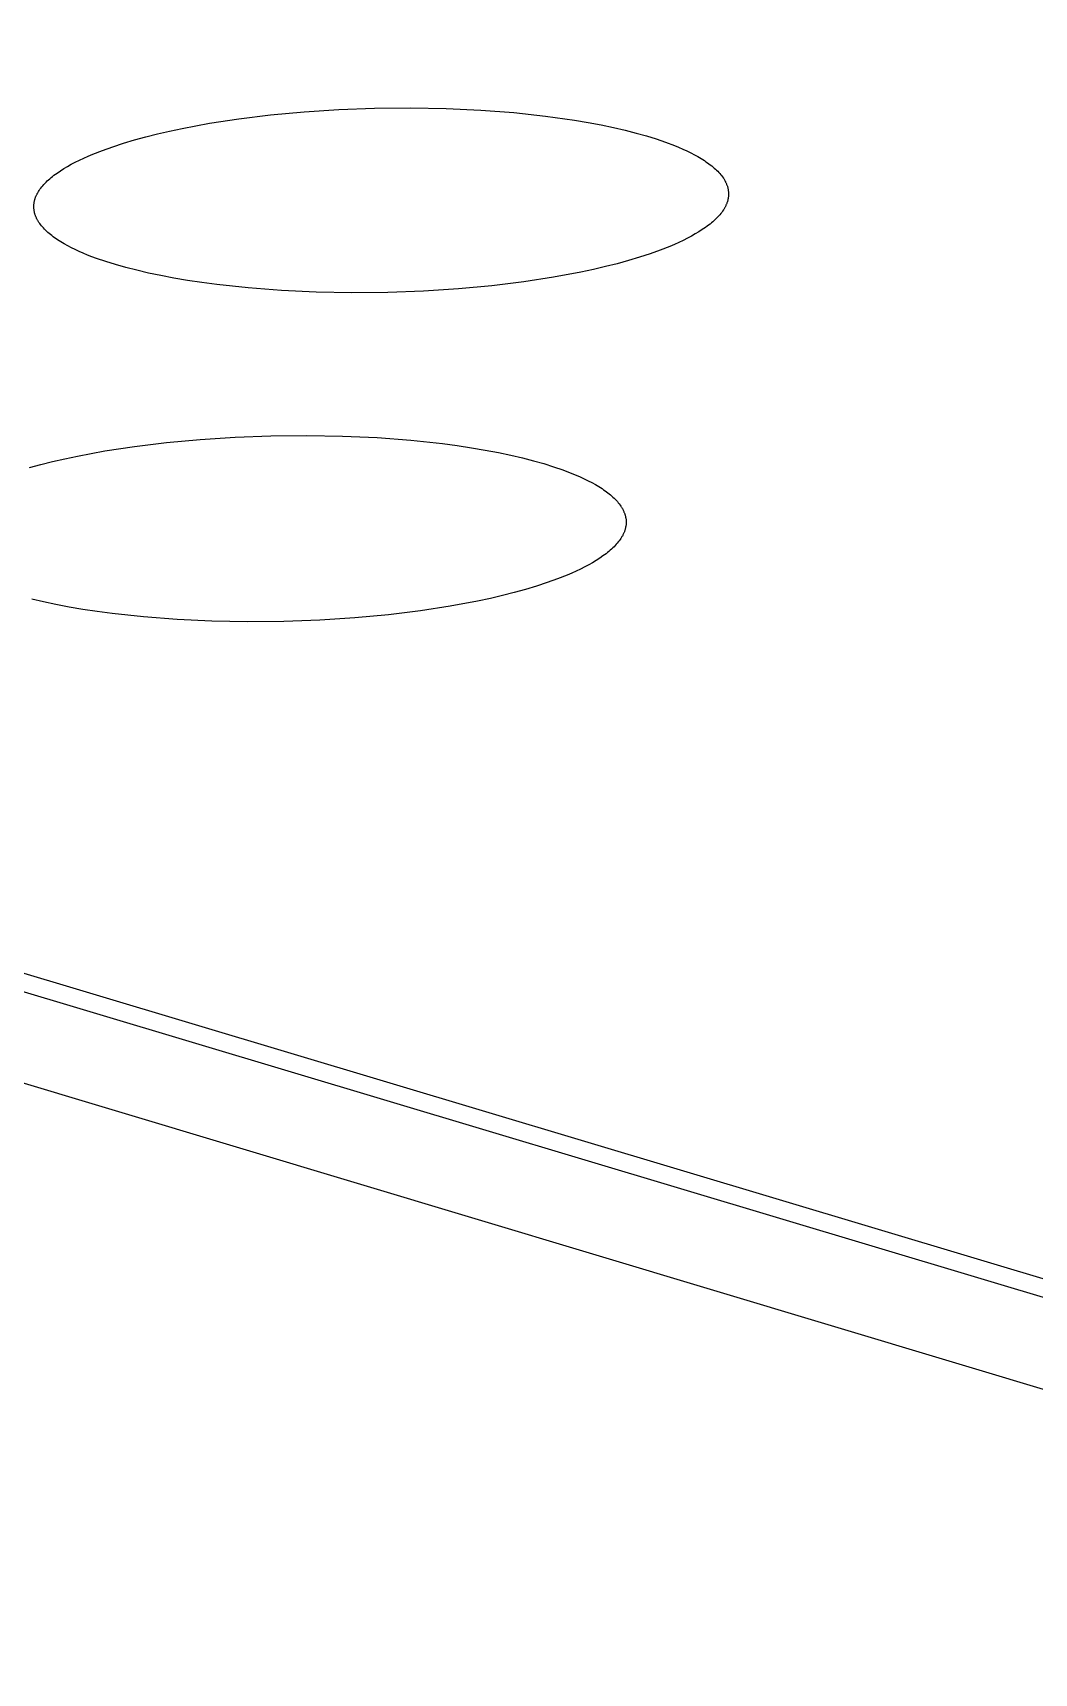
# Model space of a CAD drawing. Header units: millimetres. Extents: x -987 to 2591, y -102 to 2398.
# Drawn here: x -116.15 to -107.68, y 734.76 to 748.63 of the extents above; entities that cross this region are included whole.
import ezdxf

# ---------------------------------------------------------------- set-up
doc = ezdxf.new("R2010")
doc.units = ezdxf.units.MM
doc.header["$MEASUREMENT"] = 0
doc.layers.add('Utwórz2D linie widoczne', color=7, linetype='Continuous', true_color=0x000000)

msp = doc.modelspace()

# ---------------------------------------------------------------- linework, layer by layer
at = {"layer": 'Utwórz2D linie widoczne'}
for p, q in [((-191.254, 762.258), (-11.206, 708.249)), ((-11.03, 709.166), (-188.25, 762.254)), ((-188.303, 762.12), (-11.561, 709.164)), ((-114.885, 747.821), (-114.654, 747.864)), ((-114.654, 747.864), (-114.404, 747.902)), ((-114.404, 747.902), (-114.136, 747.935)), ((-114.136, 747.935), (-113.853, 747.961)), ((-113.853, 747.961), (-113.558, 747.98)), ((-113.558, 747.98), (-113.257, 747.991)), ((-113.257, 747.991), (-112.954, 747.994)), ((-112.954, 747.994), (-112.653, 747.989)), ((-112.653, 747.989), (-112.36, 747.975)), ((-112.36, 747.975), (-112.079, 747.954)), ((-112.079, 747.954), (-111.813, 747.925)), ((-111.813, 747.925), (-111.566, 747.89)), ((-111.566, 747.89), (-111.451, 747.871)), ((-111.451, 747.871), (-111.341, 747.85)), ((-115.381, 747.695), (-115.288, 747.723)), ((-115.288, 747.723), (-115.192, 747.75)), ((-115.192, 747.75), (-115.094, 747.774)), ((-115.094, 747.774), (-114.992, 747.798)), ((-114.992, 747.798), (-114.885, 747.821)), ((-111.341, 747.85), (-111.236, 747.828)), ((-111.236, 747.828), (-111.138, 747.805)), ((-111.138, 747.805), (-111.045, 747.781)), ((-111.045, 747.781), (-110.958, 747.757)), ((-110.958, 747.757), (-110.876, 747.731)), ((-110.876, 747.731), (-110.797, 747.704)), ((-115.716, 747.57), (-115.678, 747.587)), ((-115.678, 747.587), (-115.639, 747.603)), ((-115.639, 747.603), (-115.557, 747.635)), ((-115.557, 747.635), (-115.471, 747.666)), ((-115.471, 747.666), (-115.381, 747.695)), ((-110.797, 747.704), (-110.722, 747.676)), ((-110.722, 747.676), (-110.686, 747.661)), ((-110.686, 747.661), (-110.651, 747.646)), ((-110.651, 747.646), (-110.617, 747.63)), ((-110.617, 747.63), (-110.584, 747.614)), ((-110.584, 747.614), (-110.553, 747.598)), ((-110.553, 747.598), (-110.523, 747.582)), ((-110.523, 747.582), (-110.495, 747.565)), ((-115.955, 747.434), (-115.942, 747.443)), ((-115.942, 747.443), (-115.914, 747.462)), ((-115.914, 747.462), (-115.885, 747.481)), ((-115.885, 747.481), (-115.854, 747.499)), ((-115.854, 747.499), (-115.822, 747.517)), ((-115.822, 747.517), (-115.788, 747.535)), ((-115.788, 747.535), (-115.753, 747.552)), ((-115.753, 747.552), (-115.716, 747.57)), ((-110.495, 747.565), (-110.468, 747.548)), ((-110.468, 747.548), (-110.455, 747.539)), ((-110.455, 747.539), (-110.442, 747.53)), ((-110.442, 747.53), (-110.43, 747.521)), ((-110.43, 747.521), (-110.418, 747.512)), ((-110.418, 747.512), (-110.406, 747.503)), ((-110.406, 747.503), (-110.395, 747.494)), ((-110.395, 747.494), (-110.385, 747.485)), ((-110.385, 747.485), (-110.375, 747.476)), ((-110.375, 747.476), (-110.365, 747.467)), ((-110.365, 747.467), (-110.355, 747.458)), ((-110.355, 747.458), (-110.346, 747.448)), ((-110.346, 747.448), (-110.338, 747.439)), ((-116.093, 747.296), (-116.087, 747.306)), ((-116.087, 747.306), (-116.079, 747.316)), ((-116.079, 747.316), (-116.071, 747.326)), ((-116.071, 747.326), (-116.063, 747.336)), ((-116.063, 747.336), (-116.054, 747.346)), ((-116.054, 747.346), (-116.045, 747.356)), ((-116.045, 747.356), (-116.035, 747.366)), ((-116.035, 747.366), (-116.025, 747.376)), ((-116.025, 747.376), (-116.015, 747.386)), ((-116.015, 747.386), (-116.004, 747.395)), ((-116.004, 747.395), (-115.992, 747.405)), ((-115.992, 747.405), (-115.98, 747.415)), ((-115.98, 747.415), (-115.968, 747.424)), ((-115.968, 747.424), (-115.955, 747.434)), ((-110.338, 747.439), (-110.33, 747.429)), ((-110.33, 747.429), (-110.322, 747.42)), ((-110.322, 747.42), (-110.315, 747.41)), ((-110.315, 747.41), (-110.308, 747.401)), ((-110.308, 747.401), (-110.305, 747.396)), ((-110.305, 747.396), (-110.302, 747.391)), ((-110.302, 747.391), (-110.299, 747.386)), ((-110.299, 747.386), (-110.296, 747.381)), ((-110.296, 747.381), (-110.294, 747.376)), ((-110.294, 747.376), (-110.291, 747.371)), ((-110.291, 747.371), (-110.289, 747.366)), ((-110.289, 747.366), (-110.286, 747.362)), ((-110.286, 747.362), (-110.284, 747.357)), ((-110.284, 747.357), (-110.282, 747.352)), ((-110.282, 747.352), (-110.28, 747.347)), ((-110.28, 747.347), (-110.278, 747.342)), ((-110.278, 747.342), (-110.276, 747.337)), ((-110.276, 747.337), (-110.274, 747.332)), ((-110.274, 747.332), (-110.273, 747.327)), ((-110.273, 747.327), (-110.271, 747.322)), ((-110.271, 747.322), (-110.27, 747.317)), ((-110.27, 747.317), (-110.269, 747.312)), ((-110.269, 747.312), (-110.268, 747.307)), ((-110.268, 747.307), (-110.267, 747.302)), ((-116.139, 747.165), (-116.138, 747.17)), ((-116.139, 747.16), (-116.139, 747.165)), ((-116.138, 747.18), (-116.137, 747.185)), ((-116.138, 747.175), (-116.138, 747.18)), ((-116.138, 747.17), (-116.138, 747.175)), ((-116.137, 747.185), (-116.136, 747.19)), ((-116.136, 747.195), (-116.135, 747.2)), ((-116.136, 747.19), (-116.136, 747.195)), ((-116.135, 747.2), (-116.134, 747.205)), ((-116.134, 747.205), (-116.132, 747.211)), ((-116.132, 747.211), (-116.131, 747.216)), ((-116.131, 747.216), (-116.13, 747.221)), ((-116.13, 747.221), (-116.128, 747.226)), ((-116.128, 747.226), (-116.126, 747.231)), ((-116.126, 747.231), (-116.125, 747.236)), ((-116.125, 747.236), (-116.123, 747.241)), ((-116.123, 747.241), (-116.121, 747.246)), ((-116.121, 747.246), (-116.118, 747.251)), ((-116.118, 747.251), (-116.116, 747.256)), ((-116.116, 747.256), (-116.114, 747.261)), ((-116.114, 747.261), (-116.111, 747.266)), ((-116.111, 747.266), (-116.109, 747.271)), ((-116.109, 747.271), (-116.106, 747.276)), ((-116.106, 747.276), (-116.103, 747.281)), ((-116.103, 747.281), (-116.1, 747.286)), ((-116.1, 747.286), (-116.093, 747.296)), ((-110.288, 747.166), (-110.291, 747.161)), ((-110.286, 747.171), (-110.288, 747.166)), ((-110.283, 747.176), (-110.286, 747.171)), ((-110.281, 747.181), (-110.283, 747.176)), ((-110.279, 747.186), (-110.281, 747.181)), ((-110.277, 747.191), (-110.279, 747.186)), ((-110.276, 747.196), (-110.277, 747.191)), ((-110.274, 747.201), (-110.276, 747.196)), ((-110.273, 747.206), (-110.274, 747.201)), ((-110.271, 747.211), (-110.273, 747.206)), ((-110.27, 747.216), (-110.271, 747.211)), ((-110.269, 747.221), (-110.27, 747.216)), ((-110.268, 747.226), (-110.269, 747.221)), ((-110.267, 747.231), (-110.268, 747.226)), ((-110.267, 747.302), (-110.266, 747.297)), ((-110.266, 747.237), (-110.267, 747.231)), ((-110.266, 747.297), (-110.266, 747.292)), ((-110.266, 747.292), (-110.265, 747.287)), ((-110.265, 747.242), (-110.266, 747.237)), ((-110.265, 747.287), (-110.264, 747.282)), ((-110.264, 747.252), (-110.265, 747.247)), ((-110.265, 747.247), (-110.265, 747.242)), ((-110.264, 747.282), (-110.264, 747.277)), ((-110.264, 747.277), (-110.264, 747.272)), ((-110.264, 747.272), (-110.264, 747.267)), ((-110.264, 747.267), (-110.264, 747.262)), ((-110.264, 747.262), (-110.264, 747.257)), ((-110.264, 747.257), (-110.264, 747.252)), ((-116.139, 747.155), (-116.139, 747.16)), ((-116.139, 747.15), (-116.139, 747.155)), ((-116.138, 747.145), (-116.139, 747.15)), ((-116.138, 747.14), (-116.138, 747.145)), ((-116.137, 747.135), (-116.138, 747.14)), ((-116.137, 747.13), (-116.137, 747.135)), ((-116.136, 747.125), (-116.137, 747.13)), ((-116.135, 747.12), (-116.136, 747.125)), ((-116.134, 747.115), (-116.135, 747.12)), ((-116.133, 747.11), (-116.134, 747.115)), ((-116.132, 747.105), (-116.133, 747.11)), ((-116.13, 747.1), (-116.132, 747.105)), ((-116.129, 747.095), (-116.13, 747.1)), ((-116.127, 747.09), (-116.129, 747.095)), ((-116.125, 747.085), (-116.127, 747.09)), ((-116.124, 747.08), (-116.125, 747.085)), ((-116.122, 747.075), (-116.124, 747.08)), ((-116.12, 747.07), (-116.122, 747.075)), ((-116.117, 747.065), (-116.12, 747.07)), ((-116.115, 747.06), (-116.117, 747.065)), ((-116.113, 747.055), (-116.115, 747.06)), ((-116.11, 747.051), (-116.113, 747.055)), ((-116.107, 747.046), (-116.11, 747.051)), ((-116.105, 747.041), (-116.107, 747.046)), ((-116.102, 747.036), (-116.105, 747.041)), ((-116.099, 747.031), (-116.102, 747.036)), ((-116.095, 747.026), (-116.099, 747.031)), ((-110.397, 747.031), (-110.409, 747.022)), ((-110.386, 747.041), (-110.397, 747.031)), ((-110.376, 747.051), (-110.386, 747.041)), ((-110.366, 747.061), (-110.376, 747.051)), ((-110.356, 747.071), (-110.366, 747.061)), ((-110.347, 747.081), (-110.356, 747.071)), ((-110.338, 747.091), (-110.347, 747.081)), ((-110.33, 747.1), (-110.338, 747.091)), ((-110.322, 747.11), (-110.33, 747.1)), ((-110.315, 747.12), (-110.322, 747.11)), ((-110.308, 747.131), (-110.315, 747.12)), ((-110.305, 747.136), (-110.308, 747.131)), ((-110.302, 747.141), (-110.305, 747.136)), ((-110.299, 747.146), (-110.302, 747.141)), ((-110.296, 747.151), (-110.299, 747.146)), ((-110.293, 747.156), (-110.296, 747.151)), ((-110.291, 747.161), (-110.293, 747.156)), ((-116.089, 747.017), (-116.095, 747.026)), ((-116.082, 747.007), (-116.089, 747.017)), ((-116.074, 746.997), (-116.082, 747.007)), ((-116.066, 746.988), (-116.074, 746.997)), ((-116.058, 746.979), (-116.066, 746.988)), ((-116.049, 746.969), (-116.058, 746.979)), ((-116.04, 746.96), (-116.049, 746.969)), ((-116.03, 746.951), (-116.04, 746.96)), ((-116.02, 746.941), (-116.03, 746.951)), ((-116.009, 746.932), (-116.02, 746.941)), ((-115.998, 746.923), (-116.009, 746.932)), ((-115.987, 746.914), (-115.998, 746.923)), ((-115.975, 746.905), (-115.987, 746.914)), ((-115.963, 746.896), (-115.975, 746.905)), ((-115.95, 746.888), (-115.963, 746.896)), ((-110.612, 746.892), (-110.647, 746.874)), ((-110.578, 746.909), (-110.612, 746.892)), ((-110.546, 746.928), (-110.578, 746.909)), ((-110.515, 746.946), (-110.546, 746.928)), ((-110.486, 746.965), (-110.515, 746.946)), ((-110.459, 746.983), (-110.486, 746.965)), ((-110.445, 746.993), (-110.459, 746.983)), ((-110.433, 747.002), (-110.445, 746.993)), ((-110.42, 747.012), (-110.433, 747.002)), ((-110.409, 747.022), (-110.42, 747.012)), ((-115.937, 746.879), (-115.95, 746.888)), ((-115.91, 746.862), (-115.937, 746.879)), ((-115.882, 746.845), (-115.91, 746.862)), ((-115.852, 746.828), (-115.882, 746.845)), ((-115.821, 746.812), (-115.852, 746.828)), ((-115.788, 746.796), (-115.821, 746.812)), ((-115.755, 746.78), (-115.788, 746.796)), ((-115.72, 746.765), (-115.755, 746.78)), ((-115.684, 746.75), (-115.72, 746.765)), ((-115.647, 746.736), (-115.684, 746.75)), ((-110.928, 746.76), (-111.018, 746.731)), ((-110.842, 746.791), (-110.928, 746.76)), ((-110.76, 746.823), (-110.842, 746.791)), ((-110.721, 746.84), (-110.76, 746.823)), ((-110.683, 746.857), (-110.721, 746.84)), ((-110.647, 746.874), (-110.683, 746.857)), ((-115.609, 746.722), (-115.647, 746.736)), ((-115.53, 746.695), (-115.609, 746.722)), ((-115.448, 746.669), (-115.53, 746.695)), ((-115.361, 746.644), (-115.448, 746.669)), ((-115.268, 746.621), (-115.361, 746.644)), ((-115.17, 746.598), (-115.268, 746.621)), ((-111.407, 746.628), (-111.514, 746.605)), ((-111.305, 746.652), (-111.407, 746.628)), ((-111.207, 746.676), (-111.305, 746.652)), ((-111.111, 746.703), (-111.207, 746.676)), ((-111.018, 746.731), (-111.111, 746.703)), ((-115.065, 746.576), (-115.17, 746.598)), ((-114.955, 746.555), (-115.065, 746.576)), ((-114.839, 746.535), (-114.955, 746.555)), ((-114.718, 746.517), (-114.839, 746.535)), ((-114.592, 746.5), (-114.718, 746.517)), ((-114.326, 746.472), (-114.592, 746.5)), ((-112.265, 746.49), (-112.548, 746.464)), ((-111.996, 746.523), (-112.265, 746.49)), ((-111.745, 746.562), (-111.996, 746.523)), ((-111.514, 746.605), (-111.745, 746.562)), ((-114.044, 746.45), (-114.326, 746.472)), ((-113.75, 746.436), (-114.044, 746.45)), ((-113.449, 746.431), (-113.75, 746.436)), ((-113.145, 746.434), (-113.449, 746.431)), ((-112.843, 746.445), (-113.145, 746.434)), ((-112.548, 746.464), (-112.843, 746.445)), ((-114.135, 745.223), (-113.83, 745.226)), ((-113.83, 745.226), (-113.528, 745.22)), ((-115.769, 745.051), (-115.538, 745.094)), ((-115.538, 745.094), (-115.286, 745.133)), ((-115.286, 745.133), (-115.017, 745.166)), ((-115.017, 745.166), (-114.732, 745.192)), ((-114.732, 745.192), (-114.437, 745.212)), ((-114.437, 745.212), (-114.135, 745.223)), ((-113.528, 745.22), (-113.234, 745.207)), ((-113.234, 745.207), (-112.951, 745.185)), ((-112.951, 745.185), (-112.684, 745.156)), ((-112.684, 745.156), (-112.558, 745.139)), ((-112.558, 745.139), (-112.437, 745.121)), ((-112.437, 745.121), (-112.321, 745.101)), ((-112.321, 745.101), (-112.21, 745.08)), ((-116.174, 744.953), (-116.078, 744.979)), ((-116.078, 744.979), (-115.98, 745.004)), ((-115.98, 745.004), (-115.877, 745.028)), ((-115.877, 745.028), (-115.769, 745.051)), ((-112.21, 745.08), (-112.105, 745.058)), ((-112.105, 745.058), (-112.006, 745.035)), ((-112.006, 745.035), (-111.913, 745.011)), ((-111.913, 745.011), (-111.826, 744.987)), ((-111.826, 744.987), (-111.744, 744.961)), ((-111.744, 744.961), (-111.665, 744.934)), ((-111.665, 744.934), (-111.589, 744.905)), ((-111.589, 744.905), (-111.553, 744.89)), ((-111.553, 744.89), (-111.518, 744.875)), ((-111.518, 744.875), (-111.484, 744.859)), ((-111.484, 744.859), (-111.451, 744.843)), ((-111.451, 744.843), (-111.42, 744.827)), ((-111.42, 744.827), (-111.39, 744.81)), ((-111.39, 744.81), (-111.361, 744.793)), ((-111.361, 744.793), (-111.334, 744.776)), ((-111.334, 744.776), (-111.321, 744.767)), ((-111.321, 744.767), (-111.308, 744.758)), ((-111.308, 744.758), (-111.296, 744.749)), ((-111.296, 744.749), (-111.284, 744.74)), ((-111.284, 744.74), (-111.273, 744.731)), ((-111.273, 744.731), (-111.261, 744.722)), ((-111.261, 744.722), (-111.251, 744.713)), ((-111.251, 744.713), (-111.241, 744.703)), ((-111.241, 744.703), (-111.231, 744.694)), ((-111.231, 744.694), (-111.221, 744.685)), ((-111.221, 744.685), (-111.212, 744.675)), ((-111.212, 744.675), (-111.204, 744.666)), ((-111.204, 744.666), (-111.196, 744.656)), ((-111.196, 744.656), (-111.188, 744.647)), ((-111.188, 744.647), (-111.181, 744.637)), ((-111.181, 744.637), (-111.174, 744.627)), ((-111.174, 744.627), (-111.171, 744.622)), ((-111.171, 744.622), (-111.168, 744.618)), ((-111.168, 744.618), (-111.165, 744.613)), ((-111.165, 744.613), (-111.162, 744.608)), ((-111.162, 744.608), (-111.159, 744.603)), ((-111.159, 744.603), (-111.157, 744.598)), ((-111.157, 744.598), (-111.154, 744.593)), ((-111.154, 744.593), (-111.152, 744.588)), ((-111.152, 744.588), (-111.15, 744.583)), ((-111.15, 744.583), (-111.148, 744.578)), ((-111.148, 744.578), (-111.146, 744.573)), ((-111.146, 744.573), (-111.144, 744.568)), ((-111.144, 744.568), (-111.142, 744.563)), ((-111.142, 744.563), (-111.14, 744.558)), ((-111.14, 744.558), (-111.139, 744.553)), ((-111.139, 744.553), (-111.137, 744.548)), ((-111.137, 744.548), (-111.136, 744.543)), ((-111.136, 744.543), (-111.135, 744.538)), ((-111.135, 744.538), (-111.134, 744.533)), ((-111.134, 744.533), (-111.133, 744.528)), ((-111.152, 744.396), (-111.154, 744.391)), ((-111.15, 744.401), (-111.152, 744.396)), ((-111.147, 744.406), (-111.15, 744.401)), ((-111.145, 744.411), (-111.147, 744.406)), ((-111.143, 744.416), (-111.145, 744.411)), ((-111.142, 744.421), (-111.143, 744.416)), ((-111.14, 744.426), (-111.142, 744.421)), ((-111.138, 744.431), (-111.14, 744.426)), ((-111.137, 744.436), (-111.138, 744.431)), ((-111.136, 744.442), (-111.137, 744.436)), ((-111.135, 744.447), (-111.136, 744.442)), ((-111.134, 744.452), (-111.135, 744.447)), ((-111.133, 744.457), (-111.134, 744.452)), ((-111.133, 744.528), (-111.132, 744.523)), ((-111.132, 744.462), (-111.133, 744.457)), ((-111.132, 744.523), (-111.131, 744.518)), ((-111.131, 744.467), (-111.132, 744.462)), ((-111.131, 744.518), (-111.131, 744.513)), ((-111.131, 744.513), (-111.13, 744.508)), ((-111.13, 744.477), (-111.131, 744.472)), ((-111.131, 744.472), (-111.131, 744.467)), ((-111.13, 744.508), (-111.13, 744.503)), ((-111.13, 744.503), (-111.13, 744.498)), ((-111.13, 744.498), (-111.13, 744.492)), ((-111.13, 744.492), (-111.13, 744.487)), ((-111.13, 744.487), (-111.13, 744.482)), ((-111.13, 744.482), (-111.13, 744.477)), ((-111.264, 744.255), (-111.275, 744.245)), ((-111.253, 744.265), (-111.264, 744.255)), ((-111.242, 744.275), (-111.253, 744.265)), ((-111.232, 744.285), (-111.242, 744.275)), ((-111.222, 744.295), (-111.232, 744.285)), ((-111.213, 744.305), (-111.222, 744.295)), ((-111.205, 744.315), (-111.213, 744.305)), ((-111.196, 744.325), (-111.205, 744.315)), ((-111.188, 744.335), (-111.196, 744.325)), ((-111.181, 744.345), (-111.188, 744.335)), ((-111.174, 744.355), (-111.181, 744.345)), ((-111.171, 744.36), (-111.174, 744.355)), ((-111.168, 744.365), (-111.171, 744.36)), ((-111.165, 744.37), (-111.168, 744.365)), ((-111.162, 744.375), (-111.165, 744.37)), ((-111.159, 744.38), (-111.162, 744.375)), ((-111.157, 744.385), (-111.159, 744.38)), ((-111.154, 744.391), (-111.157, 744.385)), ((-111.446, 744.132), (-111.48, 744.114)), ((-111.413, 744.15), (-111.446, 744.132)), ((-111.382, 744.169), (-111.413, 744.15)), ((-111.353, 744.188), (-111.382, 744.169)), ((-111.326, 744.207), (-111.353, 744.188)), ((-111.312, 744.216), (-111.326, 744.207)), ((-111.3, 744.226), (-111.312, 744.216)), ((-111.287, 744.236), (-111.3, 744.226)), ((-111.275, 744.245), (-111.287, 744.236)), ((-111.797, 743.982), (-111.887, 743.952)), ((-111.711, 744.013), (-111.797, 743.982)), ((-111.629, 744.045), (-111.711, 744.013)), ((-111.59, 744.062), (-111.629, 744.045)), ((-111.552, 744.079), (-111.59, 744.062)), ((-111.515, 744.096), (-111.552, 744.079)), ((-111.48, 744.114), (-111.515, 744.096)), ((-116.057, 743.818), (-116.156, 743.841)), ((-112.278, 743.848), (-112.386, 743.825)), ((-112.176, 743.872), (-112.278, 743.848)), ((-112.077, 743.897), (-112.176, 743.872)), ((-111.981, 743.924), (-112.077, 743.897)), ((-111.887, 743.952), (-111.981, 743.924)), ((-115.952, 743.796), (-116.057, 743.818)), ((-115.841, 743.775), (-115.952, 743.796)), ((-115.725, 743.755), (-115.841, 743.775)), ((-115.604, 743.736), (-115.725, 743.755)), ((-115.477, 743.719), (-115.604, 743.736)), ((-115.21, 743.691), (-115.477, 743.719)), ((-113.14, 743.71), (-113.425, 743.683)), ((-112.87, 743.743), (-113.14, 743.71)), ((-112.618, 743.782), (-112.87, 743.743)), ((-112.386, 743.825), (-112.618, 743.782)), ((-114.927, 743.669), (-115.21, 743.691)), ((-114.632, 743.655), (-114.927, 743.669)), ((-114.329, 743.65), (-114.632, 743.655)), ((-114.024, 743.653), (-114.329, 743.65)), ((-113.721, 743.664), (-114.024, 743.653)), ((-113.425, 743.683), (-113.721, 743.664))]:
    msp.add_line(p, q, dxfattribs=at)

doc.saveas('drawing.dxf')
